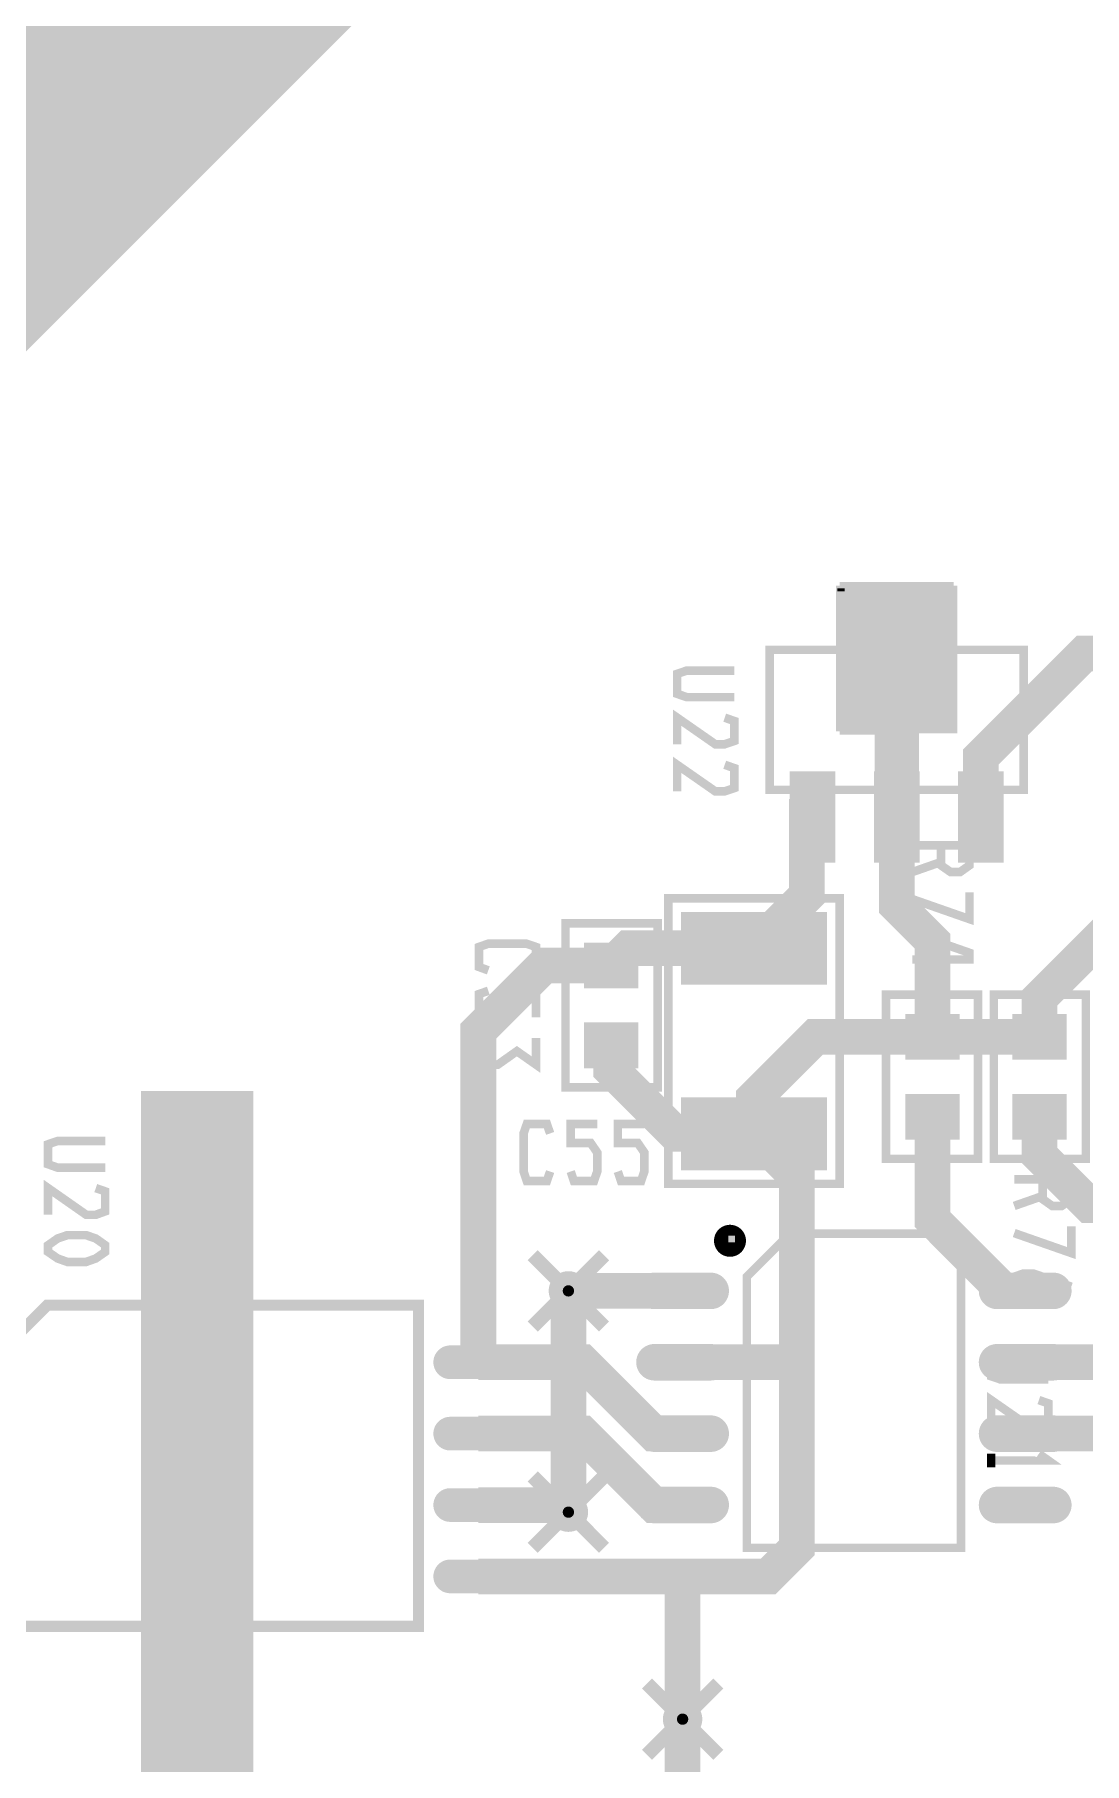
# Model space of a CAD drawing. Extents: x -18 to 155, y -91 to 215.
# Drawn here: x 116.74 to 135.42, y 142.72 to 173.48 of the extents above; entities that cross this region are included whole.
import ezdxf

# ---------------------------------------------------------------- set-up
doc = ezdxf.new("R2010")
doc.units = 0
doc.header["$MEASUREMENT"] = 0
doc.layers.get('0').update_dxf_attribs({"linetype": 'CONTINUOUS'})
for name, color, linetype in [('25-334-0_BOT', 7, 'CONTINUOUS'), ('25-334-0_DRD', 7, 'CONTINUOUS'), ('25-334-0_DRL', 2, 'CONTINUOUS'), ('25-334-0_IN1', 4, 'CONTINUOUS'), ('25-334-0_IN2', 3, 'CONTINUOUS'), ('25-334-0_SMT', 10, 'CONTINUOUS'), ('25-334-0_SPT', 14, 'CONTINUOUS'), ('25-334-0_SST', 12, 'CONTINUOUS'), ('25-334-0_TOP', 11, 'CONTINUOUS'), ('THRUHOLE_TAP', 15, 'CONTINUOUS')]:
    doc.layers.add(name, color=color, linetype=linetype)

# ---------------------------------------------------------------- blocks, each defined once
blk = doc.blocks.new('ROUND_67')
at = {"const_width": 0.35052}
blk.add_lwpolyline([(-0.17526, 0, 1), (0.17526, 0, 1)], format="xyb", close=True, dxfattribs=at)
blk = doc.blocks.new('ROUND_88')
at = {"const_width": 0.10033}
blk.add_lwpolyline([(-0.050164, 0, 1), (0.050164, 0, 1)], format="xyb", close=True, dxfattribs=at)
blk = doc.blocks.new('ROUND_89')
at = {"const_width": 0.10033}
blk.add_lwpolyline([(-0.050164, 0, 1), (0.050164, 0, 1)], format="xyb", close=True, dxfattribs=at)
blk = doc.blocks.new('ROUND_72')
at = {"const_width": 0.35052}
blk.add_lwpolyline([(-0.17526, 0, 1), (0.17526, 0, 1)], format="xyb", close=True, dxfattribs=at)
blk = doc.blocks.new('RECTANGLE_4')
blk.add_solid([(1.30048, 0.6477), (1.30048, -0.6477), (-1.30048, 0.6477), (-1.30048, -0.6477)])
blk = doc.blocks.new('RECTANGLE_5')
blk.add_solid([(0.4826, 0.4064), (0.4826, -0.4064), (-0.4826, 0.4064), (-0.4826, -0.4064)])
blk = doc.blocks.new('OBLONG_61')
at = {"const_width": 0.59944}
blk.add_lwpolyline([(0.50038, 0), (-0.50038, 0)], dxfattribs=at)
at = {"const_width": 0.29972}
for points in [[(-0.65024, 0, 1), (-0.35052, 0, 1)], [(0.35052, 0, 1), (0.65024, 0, 1)]]:
    blk.add_lwpolyline(points, format="xyb", close=True, dxfattribs=at)
blk = doc.blocks.new('OBLONG_63')
at = {"const_width": 0.65024}
blk.add_lwpolyline([(0.50038, 0), (-0.50038, 0)], dxfattribs=at)
at = {"const_width": 0.32512}
for points in [[(-0.66294, 0, 1), (-0.33782, 0, 1)], [(0.33782, 0, 1), (0.66294, 0, 1)]]:
    blk.add_lwpolyline(points, format="xyb", close=True, dxfattribs=at)
blk = doc.blocks.new('RECTANGLE_64')
blk.add_solid([(0.4064, 0.8128), (0.4064, -0.8128), (-0.4064, 0.8128), (-0.4064, -0.8128)])
blk = doc.blocks.new('ROUND_77')
at = {"const_width": 0.10033}
blk.add_lwpolyline([(-0.050164, 0, 1), (0.050164, 0, 1)], format="xyb", close=True, dxfattribs=at)

msp = doc.modelspace()

# ---------------------------------------------------------------- linework, layer by layer
at = {"layer": '25-334-0_BOT'}
for points, const_width in [([(122.0724, 187.84824), (122.0724, 173.5074)], 0.254), ([(121.8438, 187.61964), (121.8438, 173.2788)], 0.254), ([(116.8146, 187.325), (116.8146, 168.2496)], 0.254), ([(117.0432, 187.325), (117.0432, 168.4782)], 0.254), ([(117.2718, 187.325), (117.2718, 168.7068)], 0.254), ([(117.5004, 187.325), (117.5004, 168.9354)], 0.254), ([(117.729, 187.325), (117.729, 169.164)], 0.254), ([(117.9576, 187.325), (117.9576, 169.3926)], 0.254), ([(118.1862, 187.325), (118.1862, 169.6212)], 0.254), ([(118.4148, 187.325), (118.4148, 169.8498)], 0.254), ([(118.6434, 187.325), (118.6434, 170.0784)], 0.254), ([(118.872, 187.325), (118.872, 170.307)], 0.254), ([(119.1006, 187.325), (119.1006, 170.5356)], 0.254), ([(119.3292, 187.325), (119.3292, 170.7642)], 0.254), ([(119.5578, 187.325), (119.5578, 170.9928)], 0.254), ([(119.7864, 187.325), (119.7864, 171.2214)], 0.254), ([(120.015, 187.325), (120.015, 171.45)], 0.254), ([(120.2436, 187.325), (120.2436, 171.6786)], 0.254), ([(120.4722, 187.325), (120.4722, 171.9072)], 0.254), ([(120.7008, 187.325), (120.7008, 172.1358)], 0.254), ([(120.9294, 187.325), (120.9294, 172.3644)], 0.254), ([(121.158, 187.325), (121.158, 172.593)], 0.254), ([(121.3866, 187.33262), (121.3866, 172.8216)], 0.254), ([(121.6152, 187.41644), (121.6152, 173.0502)], 0.254), ([(135.255, 186.69), (114.427, 165.862)], 0.254), ([(122.0978, 173.5328), (109.83468, 173.5328)], 0.254), ([(121.8692, 173.3042), (109.92612, 173.3042)], 0.254), ([(121.6406, 173.0756), (109.94898, 173.0756)], 0.254), ([(121.412, 172.847), (109.91088, 172.847)], 0.254), ([(121.1834, 172.6184), (109.80166, 172.6184)], 0.254), ([(120.7262, 172.1612), (78.73238, 172.1612)], 0.254), ([(120.9548, 172.3898), (109.57306, 172.3898)], 0.254), ([(120.4976, 171.9326), (109.20222, 171.9326)], 0.254), ([(120.269, 171.704), (109.45368, 171.704)], 0.254), ([(120.0404, 171.4754), (109.57306, 171.4754)], 0.254), ([(119.8118, 171.2468), (109.61878, 171.2468)], 0.254), ([(119.5832, 171.0182), (109.601, 171.0182)], 0.254), ([(119.3546, 170.7896), (109.51718, 170.7896)], 0.254), ([(118.8974, 170.3324), (54.0893, 170.3324)], 0.254), ([(119.126, 170.561), (109.33938, 170.561)], 0.254), ([(118.6688, 170.1038), (54.41696, 170.1038)], 0.254), ([(118.4402, 169.8752), (54.62524, 169.8752)], 0.254), ([(118.2116, 169.6466), (60.12942, 169.6466)], 0.254), ([(117.983, 169.418), (60.38088, 169.418)], 0.254), ([(117.7544, 169.1894), (70.27926, 169.1894)], 0.254), ([(117.5258, 168.9608), (70.76694, 168.9608)], 0.254), ([(117.2972, 168.7322), (71.02856, 168.7322)], 0.254), ([(117.0686, 168.5036), (71.20636, 168.5036)], 0.254), ([(116.84, 168.275), (71.32574, 168.275)], 0.254), ([(126.238, 151.13), (126.238, 147.193)], 0.635), ([(128.27, 133.35), (128.27, 143.51)], 0.635)]:
    msp.add_lwpolyline(points, dxfattribs=dict(at, const_width=const_width))
at = {"layer": '25-334-0_DRD', "const_width": 0.254}
for points in [[(126.873, 151.765), (125.603, 150.495)], [(126.873, 150.495), (125.603, 151.765)], [(126.873, 147.828), (125.603, 146.558)], [(126.873, 146.558), (125.603, 147.828)], [(128.905, 144.145), (127.635, 142.875)], [(128.905, 142.875), (127.635, 144.145)]]:
    msp.add_lwpolyline(points, dxfattribs=at)
at = {"layer": '25-334-0_DRL', "const_width": 1.99898}
msp.add_lwpolyline([(119.634, 133.223), (119.634, 154.686)], dxfattribs=at)
at = {"layer": '25-334-0_IN2', "const_width": 0.635}
msp.add_lwpolyline([(132.08, 188.595), (132.08, 187.579), (112.141, 167.64), (112.141, 144.018), (112.395, 143.764)], dxfattribs=at)
at = {"layer": '25-334-0_SMT', "const_width": 0.127}
for points in [[(131.064, 163.6776), (131.064, 161.0868)], [(133.096, 163.6776), (131.064, 163.6776)], [(133.096, 163.6395), (131.064, 163.6395)], [(131.1656, 163.6776), (131.1656, 161.0868)], [(131.2799, 163.6776), (131.2799, 161.0868)], [(131.3942, 163.6776), (131.3942, 161.0868)], [(131.5085, 163.6776), (131.5085, 161.0868)], [(131.6228, 163.6776), (131.6228, 161.0868)], [(131.7371, 163.6776), (131.7371, 161.0868)], [(131.8514, 163.6776), (131.8514, 159.9946)], [(131.9657, 163.6776), (131.9657, 159.9946)], [(132.08, 163.6776), (132.08, 159.9946)], [(132.1943, 163.6776), (132.1943, 159.9946)], [(132.3086, 163.6776), (132.3086, 159.9946)], [(132.4229, 163.6776), (132.4229, 161.1122)], [(132.5372, 163.6776), (132.5372, 161.1122)], [(132.6515, 163.6776), (132.6515, 161.1122)], [(132.7658, 163.6776), (132.7658, 161.1122)], [(132.8801, 163.6776), (132.8801, 161.1122)], [(132.9944, 163.6776), (132.9944, 161.1122)], [(133.096, 163.6776), (133.096, 161.1122)], [(133.096, 163.5252), (131.064, 163.5252)], [(133.096, 163.4109), (131.064, 163.4109)], [(133.096, 163.2966), (131.064, 163.2966)], [(133.096, 163.1823), (131.064, 163.1823)], [(133.096, 163.068), (131.064, 163.068)], [(133.096, 162.9537), (131.064, 162.9537)], [(133.096, 162.8394), (131.064, 162.8394)], [(133.096, 162.7251), (131.064, 162.7251)], [(133.096, 162.6108), (131.064, 162.6108)], [(133.096, 162.4965), (131.064, 162.4965)], [(133.096, 162.3822), (131.064, 162.3822)], [(133.096, 162.2679), (131.064, 162.2679)], [(133.096, 162.1536), (131.064, 162.1536)], [(133.096, 162.0393), (131.064, 162.0393)], [(133.096, 161.925), (131.064, 161.925)], [(133.096, 161.8107), (131.064, 161.8107)], [(133.096, 161.6964), (131.064, 161.6964)], [(133.096, 161.5821), (131.064, 161.5821)], [(133.096, 161.4678), (131.064, 161.4678)], [(133.096, 161.3535), (131.064, 161.3535)], [(133.096, 161.2392), (131.064, 161.2392)], [(133.096, 161.1249), (131.064, 161.1249)], [(131.7498, 161.0868), (131.064, 161.0868)], [(133.096, 161.1122), (132.4102, 161.1122), (132.4102, 159.9946), (131.7498, 159.9946)], [(131.7498, 161.0868), (131.7498, 159.9946)], [(132.4102, 161.0106), (131.7498, 161.0106)], [(132.4102, 160.8963), (131.7498, 160.8963)], [(132.4102, 160.782), (131.7498, 160.782)], [(132.4102, 160.6677), (131.7498, 160.6677)], [(132.4102, 160.5534), (131.7498, 160.5534)], [(132.4102, 160.4391), (131.7498, 160.4391)], [(132.4102, 160.3248), (131.7498, 160.3248)], [(132.4102, 160.2105), (131.7498, 160.2105)], [(132.4102, 160.0962), (131.7498, 160.0962)]]:
    msp.add_lwpolyline(points, dxfattribs=at)
at = {"layer": '25-334-0_SPT', "const_width": 0.127}
for points in [[(131.0894, 163.6268), (131.0894, 163.576)], [(133.0706, 163.6268), (131.0894, 163.6268)], [(133.0706, 163.6268), (133.0706, 162.5092), (131.0894, 162.5092)], [(131.191, 163.6268), (131.191, 162.5092)], [(131.3053, 163.6268), (131.3053, 162.5092)], [(131.4196, 163.6268), (131.4196, 162.5092)], [(131.5339, 163.6268), (131.5339, 162.5092)], [(131.6482, 163.6268), (131.6482, 162.5092)], [(131.7625, 163.6268), (131.7625, 162.5092)], [(131.8768, 163.6268), (131.8768, 162.5092)], [(131.9911, 163.6268), (131.9911, 162.5092)], [(132.1054, 163.6268), (132.1054, 162.5092)], [(132.2197, 163.6268), (132.2197, 162.5092)], [(132.334, 163.6268), (132.334, 162.5092)], [(132.4483, 163.6268), (132.4483, 162.5092)], [(132.5626, 163.6268), (132.5626, 162.5092)], [(132.6769, 163.6268), (132.6769, 162.5092)], [(132.7912, 163.6268), (132.7912, 162.5092)], [(132.9055, 163.6268), (132.9055, 162.5092)], [(133.0198, 163.6268), (133.0198, 162.5092)], [(131.0894, 163.576), (131.0894, 162.5092)], [(133.0706, 163.5252), (131.0894, 163.5252)], [(133.0706, 163.4109), (131.0894, 163.4109)], [(133.0706, 163.2966), (131.0894, 163.2966)], [(133.0706, 163.1823), (131.0894, 163.1823)], [(133.0706, 163.068), (131.0894, 163.068)], [(133.0706, 162.9537), (131.0894, 162.9537)], [(133.0706, 162.8394), (131.0894, 162.8394)], [(133.0706, 162.7251), (131.0894, 162.7251)], [(133.0706, 162.6108), (131.0894, 162.6108)]]:
    msp.add_lwpolyline(points, dxfattribs=at)
at = {"layer": '25-334-0_SST'}
for points, const_width in [([(129.8194, 160.0454), (134.3406, 160.0454), (134.3406, 162.5346), (129.8194, 162.5346), (129.8194, 160.0454)], 0.1524), ([(129.18948, 161.69386), (128.34366, 161.69386), (128.17348, 161.75228), (128.17348, 162.10788), (128.34366, 162.1663), (129.18948, 162.1663)], 0.1524), ([(128.17348, 160.85566), (128.17348, 161.3281), (128.85166, 160.85566), (129.0193, 160.85566), (129.18948, 160.91408), (129.18948, 161.26968), (129.0193, 161.3281)], 0.1524), ([(128.17348, 160.01746), (128.17348, 160.4899), (128.85166, 160.01746), (129.0193, 160.01746), (129.18948, 160.07588), (129.18948, 160.43148), (129.0193, 160.4899)], 0.1524), ([(132.8674, 159.05734), (132.8674, 158.70174), (133.03758, 158.58236), (133.20776, 158.58236), (133.3754, 158.70174), (133.3754, 159.05734), (132.3594, 159.05734)], 0.1524), ([(132.8674, 158.76016), (132.3594, 158.58236)], 0.1524), ([(128.397, 153.035), (131.064, 153.035), (131.064, 158.115), (128.016, 158.115), (128.016, 153.035), (128.397, 153.035)], 0.1524), ([(132.3594, 158.09976), (133.3754, 157.74416), (133.3754, 158.21914)], 0.1524), ([(127.8255, 154.7495), (127.8255, 157.6705), (126.1872, 157.6705), (126.1872, 154.7495), (127.8255, 154.7495)], 0.1524), ([(132.69976, 156.90596), (132.69976, 157.38094), (133.3754, 157.14472), (133.3754, 157.02534), (132.3594, 157.02534)], 0.1524), ([(124.81306, 156.8323), (124.64542, 156.89326), (124.64542, 157.24886), (124.81306, 157.30728), (125.49124, 157.30728), (125.66142, 157.24886), (125.66142, 156.89326), (125.49124, 156.8323)], 0.1524), ([(124.81306, 156.46908), (124.64542, 156.41066), (124.64542, 156.05506), (124.81306, 155.9941), (125.15342, 155.9941), (125.32106, 156.11348), (125.32106, 156.46908), (125.66142, 156.46908), (125.66142, 155.9941)], 0.1524), ([(131.8895, 156.4005), (131.8895, 153.4795), (133.5278, 153.4795), (133.5278, 156.4005), (131.8895, 156.4005)], 0.1524), ([(135.4455, 153.4795), (135.4455, 156.4005), (133.8072, 156.4005), (133.8072, 153.4795), (135.4455, 153.4795)], 0.1524), ([(124.81306, 155.63088), (124.64542, 155.5115), (124.64542, 155.27528), (124.81306, 155.1559), (124.98324, 155.1559), (125.32106, 155.39466), (125.66142, 155.1559), (125.66142, 155.63088)], 0.1524), ([(125.91288, 153.25344), (125.85446, 153.08326), (125.49886, 153.08326), (125.44044, 153.25344), (125.44044, 153.93162), (125.49886, 154.09926), (125.85446, 154.09926), (125.91288, 153.93162)], 0.1524), ([(126.27864, 153.25344), (126.33706, 153.08326), (126.69266, 153.08326), (126.75108, 153.25344), (126.75108, 153.59126), (126.63424, 153.76144), (126.27864, 153.76144), (126.27864, 154.09926), (126.75108, 154.09926)], 0.1524), ([(127.11684, 153.25344), (127.17526, 153.08326), (127.53086, 153.08326), (127.58928, 153.25344), (127.58928, 153.59126), (127.47244, 153.76144), (127.11684, 153.76144), (127.11684, 154.09926), (127.58928, 154.09926)], 0.1524), ([(117.9957, 153.32202), (117.14988, 153.32202), (116.9797, 153.38298), (116.9797, 153.73858), (117.14988, 153.797), (117.9957, 153.797)], 0.1524), ([(134.67842, 153.11628), (134.67842, 152.76068), (134.84606, 152.6413), (135.01624, 152.6413), (135.18642, 152.76068), (135.18642, 153.11628), (134.17042, 153.11628)], 0.1524), ([(116.9797, 152.48382), (116.9797, 152.9588), (117.65788, 152.48382), (117.82806, 152.48382), (117.9957, 152.54478), (117.9957, 152.90038), (117.82806, 152.9588)], 0.1524), ([(134.67842, 152.8191), (134.17042, 152.6413)], 0.1524), ([(129.2352, 152.18918), (128.98882, 152.18918)], 0.1524), ([(129.0066, 152.19934), (129.0066, 151.8412)], 0.1524), ([(129.14376, 152.22728), (129.14376, 151.81326)], 0.1524), ([(134.17042, 152.1587), (135.18642, 151.8031), (135.18642, 152.27808)], 0.1524), ([(116.9797, 151.9428), (117.14988, 152.06218), (117.32006, 152.1206), (117.65788, 152.1206), (117.82806, 152.06218), (117.9957, 151.9428), (117.9957, 151.82342), (117.82806, 151.70658), (117.65788, 151.64562), (117.32006, 151.64562), (117.14988, 151.70658), (116.9797, 151.82342), (116.9797, 151.9428)], 0.1524), ([(129.31902, 152.05202), (128.90754, 152.05202)], 0.1524), ([(129.29108, 151.91486), (128.93294, 151.91486)], 0.1524), ([(129.28092, 152.14346), (129.28092, 151.89708)], 0.1524), ([(130.175, 152.146), (133.223, 152.146), (133.223, 146.558), (129.413, 146.558), (129.413, 151.384), (130.175, 152.146)], 0.1524), ([(134.67842, 151.38146), (134.67842, 151.02586), (134.50824, 150.9649), (134.33806, 150.9649), (134.17042, 151.02586), (134.17042, 151.38146), (134.33806, 151.43988), (134.50824, 151.43988), (135.18642, 151.20366)], 0.1524), ([(115.951, 149.86), (115.951, 145.161), (123.571, 145.161), (123.571, 150.876), (116.967, 150.876), (115.951, 149.86)], 0.20066), ([(134.77748, 149.55266), (133.93166, 149.55266), (133.76148, 149.61108), (133.76148, 149.96668), (133.93166, 150.0251), (134.77748, 150.0251)], 0.1524), ([(133.76148, 148.71446), (133.76148, 149.1869), (134.43966, 148.71446), (134.60984, 148.71446), (134.77748, 148.77288), (134.77748, 149.12848), (134.60984, 149.1869)], 0.1524), ([(133.76148, 147.9931), (133.76148, 148.23186)], 0.1524), ([(133.76148, 148.11248), (134.77748, 148.11248), (134.60984, 148.23186)], 0.1524)]:
    msp.add_lwpolyline(points, dxfattribs=dict(at, const_width=const_width))
at = {"layer": '25-334-0_SST', "const_width": 0.1524}
for points in [[(129.11328, 152.22982, 0.4142136), (128.905, 152.02154)], [(129.32156, 152.02154, 0.4142136), (129.11328, 152.22982)], [(128.905, 152.02154, 0.4142136), (129.11328, 151.81326)], [(129.11328, 151.81326, 0.4142136), (129.32156, 152.02154)]]:
    msp.add_lwpolyline(points, format="xyb", dxfattribs=at)
at = {"layer": '25-334-0_TOP'}
for points, const_width in [([(133.5786, 159.5628), (133.5786, 160.6296), (135.41756, 162.46856), (137.16, 162.46856), (137.16, 166.624), (140.66012, 170.12412), (144.76476, 170.12412)], 0.635), ([(131.064, 163.6776), (131.064, 161.0868)], 0.127), ([(133.096, 163.6776), (131.064, 163.6776)], 0.127), ([(133.096, 163.6522), (131.064, 163.6522)], 0.127), ([(131.1783, 163.6776), (131.1783, 161.0868)], 0.127), ([(131.2926, 163.6776), (131.2926, 161.0868)], 0.127), ([(131.4069, 163.6776), (131.4069, 161.0868)], 0.127), ([(131.5212, 163.6776), (131.5212, 161.0868)], 0.127), ([(131.6355, 163.6776), (131.6355, 161.0868)], 0.127), ([(131.7498, 163.6776), (131.7498, 161.0868)], 0.127), ([(131.8641, 163.6776), (131.8641, 159.9946)], 0.127), ([(131.9784, 163.6776), (131.9784, 159.9946)], 0.127), ([(132.0927, 163.6776), (132.0927, 159.9946)], 0.127), ([(132.207, 163.6776), (132.207, 159.9946)], 0.127), ([(132.3213, 163.6776), (132.3213, 159.9946)], 0.127), ([(133.096, 163.6776), (133.096, 161.1122), (132.4102, 161.1122), (132.4102, 159.9946)], 0.127), ([(132.4356, 163.6776), (132.4356, 161.1122)], 0.127), ([(132.5499, 163.6776), (132.5499, 161.1122)], 0.127), ([(132.6642, 163.6776), (132.6642, 161.1122)], 0.127), ([(132.7785, 163.6776), (132.7785, 161.1122)], 0.127), ([(132.8928, 163.6776), (132.8928, 161.1122)], 0.127), ([(133.0071, 163.6776), (133.0071, 161.1122)], 0.127), ([(133.096, 163.5379), (131.064, 163.5379)], 0.127), ([(133.096, 163.4236), (131.064, 163.4236)], 0.127), ([(133.096, 163.3093), (131.064, 163.3093)], 0.127), ([(133.096, 163.195), (131.064, 163.195)], 0.127), ([(133.096, 163.0807), (131.064, 163.0807)], 0.127), ([(133.096, 162.9664), (131.064, 162.9664)], 0.127), ([(133.096, 162.8521), (131.064, 162.8521)], 0.127), ([(133.096, 162.7378), (131.064, 162.7378)], 0.127), ([(133.096, 162.6235), (131.064, 162.6235)], 0.127), ([(133.096, 162.5092), (131.064, 162.5092)], 0.127), ([(133.096, 162.3949), (131.064, 162.3949)], 0.127), ([(133.096, 162.2806), (131.064, 162.2806)], 0.127), ([(133.096, 162.1663), (131.064, 162.1663)], 0.127), ([(133.096, 162.052), (131.064, 162.052)], 0.127), ([(133.096, 161.9377), (131.064, 161.9377)], 0.127), ([(133.096, 161.8234), (131.064, 161.8234)], 0.127), ([(133.096, 161.7091), (131.064, 161.7091)], 0.127), ([(133.096, 161.5948), (131.064, 161.5948)], 0.127), ([(133.096, 161.4805), (131.064, 161.4805)], 0.127), ([(133.096, 161.3662), (131.064, 161.3662)], 0.127), ([(133.096, 161.2519), (131.064, 161.2519)], 0.127), ([(133.096, 161.1376), (131.064, 161.1376)], 0.127), ([(131.7498, 161.0868), (131.064, 161.0868)], 0.127), ([(131.7498, 161.0868), (131.7498, 159.9946)], 0.127), ([(132.4102, 161.0233), (131.7498, 161.0233)], 0.127), ([(132.4102, 160.909), (131.7498, 160.909)], 0.127), ([(132.4102, 160.7947), (131.7498, 160.7947)], 0.127), ([(132.4102, 160.6804), (131.7498, 160.6804)], 0.127), ([(132.4102, 160.5661), (131.7498, 160.5661)], 0.127), ([(132.4102, 160.4518), (131.7498, 160.4518)], 0.127), ([(132.4102, 160.3375), (131.7498, 160.3375)], 0.127), ([(132.4102, 160.2232), (131.7498, 160.2232)], 0.127), ([(132.4102, 160.1089), (131.7498, 160.1089)], 0.127), ([(132.4102, 159.9946), (131.7498, 159.9946)], 0.127), ([(129.54, 157.226), (130.4798, 158.1658), (130.4798, 159.5628), (130.5814, 159.5628)], 0.635), ([(132.715, 155.6512), (132.715, 157.353), (132.08, 157.988), (132.08, 159.5628)], 0.635), ([(134.62, 155.6512), (134.62, 156.337), (135.8519, 157.5689), (137.16, 157.5689)], 0.635), ([(129.54, 157.226), (127.3048, 157.226), (127, 156.9212)], 0.635), ([(124.63526, 149.86), (124.63526, 155.75026), (125.8062, 156.9212), (127, 156.9212)], 0.635), ([(129.54, 153.924), (129.54, 154.559), (130.6322, 155.6512), (132.715, 155.6512)], 0.635), ([(134.62, 155.6512), (132.715, 155.6512)], 0.635), ([(129.54, 153.924), (128.143, 153.924), (127, 155.067), (127, 155.4988)], 0.635), ([(134.366, 151.13), (133.985, 151.13), (132.715, 152.4), (132.715, 154.2288)], 0.635), ([(137.16, 152.654), (135.509, 152.654), (134.62, 153.543), (134.62, 154.2288)], 0.635), ([(129.54, 153.924), (130.302, 153.162), (130.302, 149.987), (130.302, 146.558), (129.794, 146.05), (128.27, 146.05), (124.63526, 146.05)], 0.635), ([(128.27, 149.86), (130.175, 149.86), (130.302, 149.987), (130.302, 153.162), (129.54, 153.924)], 0.635), ([(130.302, 153.67), (130.302, 153.162), (129.54, 153.924)], 0.635), ([(128.27, 151.13), (126.238, 151.13)], 0.635), ([(128.27, 148.59), (127.762, 148.59), (126.492, 149.86), (124.63526, 149.86)], 0.635), ([(136.525, 149.9362), (136.4488, 149.86), (134.366, 149.86)], 0.635), ([(128.27, 147.32), (127.762, 147.32), (126.492, 148.59), (124.63526, 148.59)], 0.635), ([(134.366, 148.59), (136.4488, 148.59), (136.525, 148.5138)], 0.635), ([(126.238, 147.193), (126.111, 147.32), (124.63526, 147.32)], 0.635), ([(128.27, 143.51), (128.27, 146.05), (124.63526, 146.05)], 0.635)]:
    msp.add_lwpolyline(points, dxfattribs=dict(at, const_width=const_width))

# ---------------------------------------------------------------- block references
at = {"layer": '25-334-0_BOT'}
for p in [(126.238, 151.13), (126.238, 147.193), (128.27, 143.51)]:
    msp.add_blockref('ROUND_67', p, dxfattribs=at)
at = {"layer": '25-334-0_DRL'}
for name, p in [('ROUND_88', (126.238, 151.13)), ('ROUND_88', (126.238, 147.193)), ('ROUND_89', (128.27, 143.51))]:
    msp.add_blockref(name, p, dxfattribs=at)
at = {"layer": '25-334-0_IN1'}
for p in [(126.238, 151.13), (126.238, 147.193), (128.27, 143.51)]:
    msp.add_blockref('ROUND_67', p, dxfattribs=at)
at = {"layer": '25-334-0_IN2'}
for name, p in [('ROUND_72', (126.238, 151.13)), ('ROUND_72', (126.238, 147.193)), ('ROUND_67', (128.27, 143.51))]:
    msp.add_blockref(name, p, dxfattribs=at)
at = {"layer": '25-334-0_SMT'}
for name, p in [('RECTANGLE_64', (132.08, 162.56)), ('RECTANGLE_64', (130.5814, 159.5628)), ('RECTANGLE_64', (132.08, 159.5628)), ('RECTANGLE_64', (133.5786, 159.5628)), ('RECTANGLE_4', (129.54, 157.226)), ('RECTANGLE_5', (127, 156.9212)), ('RECTANGLE_5', (132.715, 155.6512)), ('RECTANGLE_5', (134.62, 155.6512)), ('RECTANGLE_5', (127, 155.4988)), ('RECTANGLE_4', (129.54, 153.924)), ('RECTANGLE_5', (132.715, 154.2288)), ('RECTANGLE_5', (134.62, 154.2288)), ('OBLONG_63', (128.27, 151.13)), ('OBLONG_63', (134.366, 151.13)), ('OBLONG_61', (124.63526, 149.86)), ('OBLONG_63', (128.27, 149.86)), ('OBLONG_63', (134.366, 149.86)), ('OBLONG_61', (124.63526, 148.59)), ('OBLONG_63', (128.27, 148.59)), ('OBLONG_63', (134.366, 148.59)), ('OBLONG_61', (124.63526, 147.32)), ('OBLONG_63', (128.27, 147.32)), ('OBLONG_63', (134.366, 147.32)), ('OBLONG_61', (124.63526, 146.05))]:
    msp.add_blockref(name, p, dxfattribs=at)
at = {"layer": '25-334-0_SPT'}
for name, p in [('RECTANGLE_64', (132.08, 162.56)), ('RECTANGLE_64', (130.5814, 159.5628)), ('RECTANGLE_64', (132.08, 159.5628)), ('RECTANGLE_64', (133.5786, 159.5628)), ('RECTANGLE_4', (129.54, 157.226)), ('RECTANGLE_5', (127, 156.9212)), ('RECTANGLE_5', (132.715, 155.6512)), ('RECTANGLE_5', (134.62, 155.6512)), ('RECTANGLE_5', (127, 155.4988)), ('RECTANGLE_4', (129.54, 153.924)), ('RECTANGLE_5', (132.715, 154.2288)), ('RECTANGLE_5', (134.62, 154.2288)), ('OBLONG_63', (128.27, 151.13)), ('OBLONG_63', (134.366, 151.13)), ('OBLONG_61', (124.63526, 149.86)), ('OBLONG_63', (128.27, 149.86)), ('OBLONG_63', (134.366, 149.86)), ('OBLONG_61', (124.63526, 148.59)), ('OBLONG_63', (128.27, 148.59)), ('OBLONG_63', (134.366, 148.59)), ('OBLONG_61', (124.63526, 147.32)), ('OBLONG_63', (128.27, 147.32)), ('OBLONG_63', (134.366, 147.32)), ('OBLONG_61', (124.63526, 146.05))]:
    msp.add_blockref(name, p, dxfattribs=at)
at = {"layer": '25-334-0_TOP'}
for name, p in [('RECTANGLE_64', (132.08, 162.56)), ('RECTANGLE_64', (130.5814, 159.5628)), ('RECTANGLE_64', (132.08, 159.5628)), ('RECTANGLE_64', (133.5786, 159.5628)), ('RECTANGLE_4', (129.54, 157.226)), ('RECTANGLE_5', (127, 156.9212)), ('RECTANGLE_5', (132.715, 155.6512)), ('RECTANGLE_5', (134.62, 155.6512)), ('RECTANGLE_5', (127, 155.4988)), ('RECTANGLE_4', (129.54, 153.924)), ('RECTANGLE_5', (132.715, 154.2288)), ('RECTANGLE_5', (134.62, 154.2288)), ('ROUND_67', (126.238, 151.13)), ('OBLONG_63', (128.27, 151.13)), ('OBLONG_63', (134.366, 151.13)), ('OBLONG_61', (124.63526, 149.86)), ('OBLONG_63', (128.27, 149.86)), ('OBLONG_63', (134.366, 149.86)), ('OBLONG_61', (124.63526, 148.59)), ('OBLONG_63', (128.27, 148.59)), ('OBLONG_63', (134.366, 148.59)), ('OBLONG_61', (124.63526, 147.32)), ('ROUND_67', (126.238, 147.193)), ('OBLONG_63', (128.27, 147.32)), ('OBLONG_63', (134.366, 147.32)), ('OBLONG_61', (124.63526, 146.05)), ('ROUND_67', (128.27, 143.51))]:
    msp.add_blockref(name, p, dxfattribs=at)
at = {"layer": 'THRUHOLE_TAP'}
for p in [(126.238, 151.13), (126.238, 147.193), (128.27, 143.51)]:
    msp.add_blockref('ROUND_77', p, dxfattribs=at)

doc.saveas('drawing.dxf')
